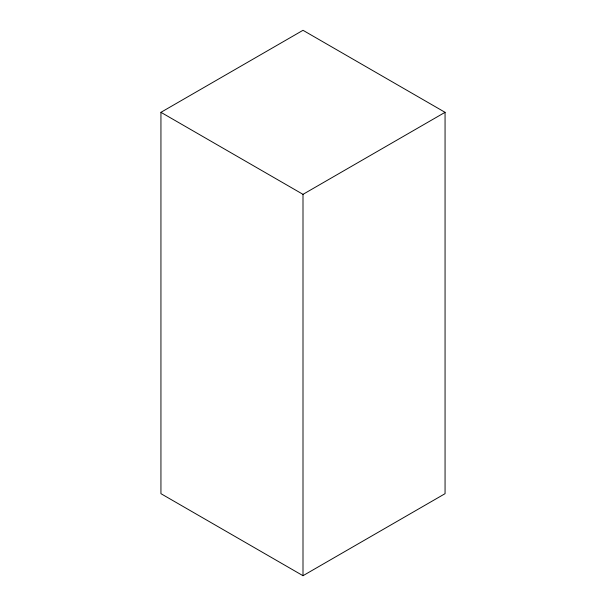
<?xml version="1.0" encoding="UTF-8"?>
<svg xmlns="http://www.w3.org/2000/svg" width="606" height="606" viewBox="0 0 606 606"><rect width="100%" height="100%" fill="white"/><g stroke="black" fill="none" stroke-linecap="round" stroke-linejoin="round"><path stroke-width="0.91" d="M160.938 112.322L303 30.3L445.062 112.322L445.062 493.678L303 575.7L160.938 493.678L160.938 112.322L303 194.344L445.062 112.322M303 194.344L303 575.7"/></g></svg>
